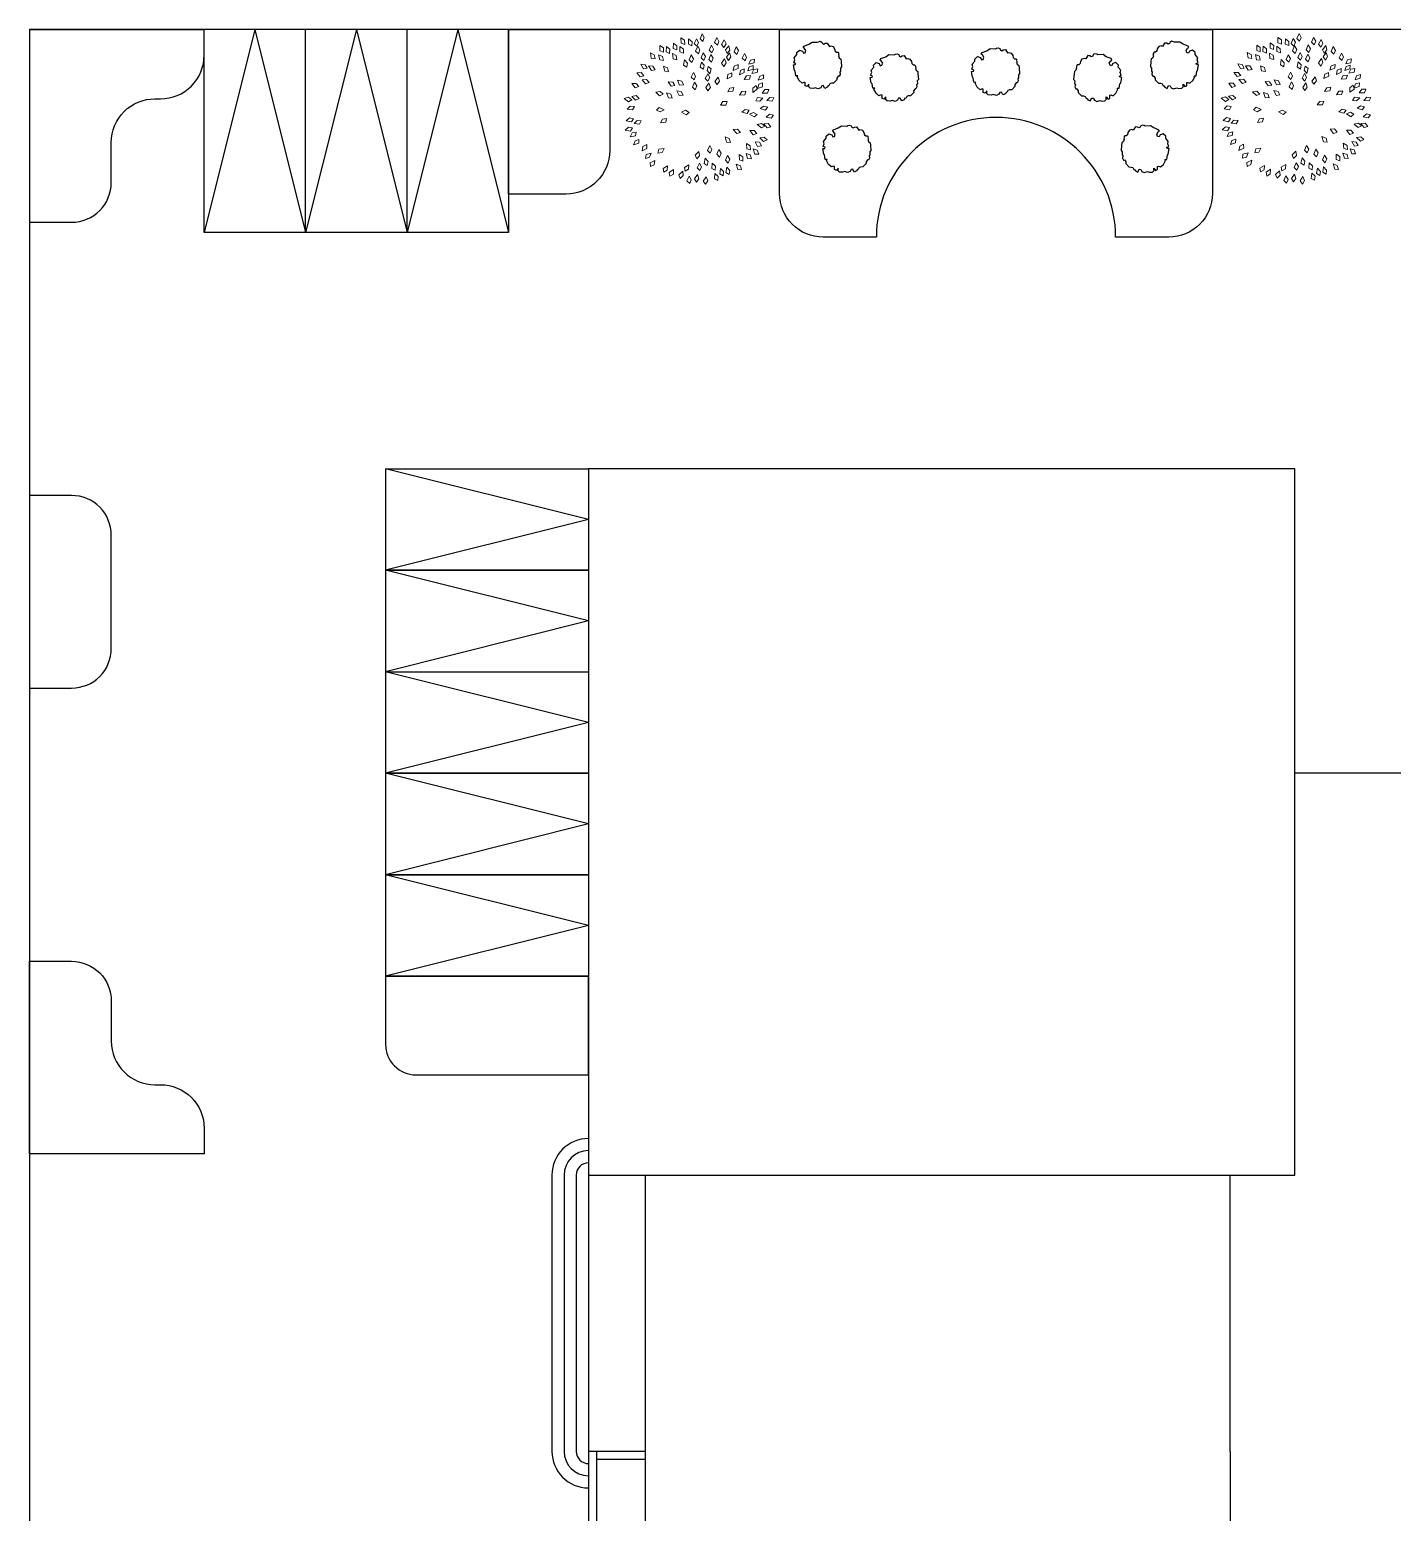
# Model space of a CAD drawing. Header units: millimetres. Extents: x 1593 to 1813, y 960 to 1110.
# Drawn here: x 1699.73 to 1713.16, y 1052.81 to 1067.42 of the extents above; entities that cross this region are included whole.
import ezdxf

# ---------------------------------------------------------------- set-up
doc = ezdxf.new("R2010")
doc.units = ezdxf.units.MM
doc.layers.add('1st floor', color=7, linetype='Continuous')
doc.layers.add('trees', color=124, linetype='Continuous', lineweight=13)

# ---------------------------------------------------------------- blocks, each defined once
blk = doc.blocks.new('Paper Tree Plan')
at = {"layer": 'trees'}
for points in [[(4.3, 263.7), (10.6, 278.5), (2.1, 293.4), (-6.3, 274.3)], [(-149.4, 222), (-149.5, 238.2), (-163.2, 248.4), (-163.3, 227.6)], [(-125.4, 217.1), (-124.6, 233.2), (-137.6, 244.3), (-139, 223.4)], [(-97.2, 230.6), (-96.9, 246.8), (-110.4, 257.4), (-111, 236.5)], [(-70.8, 217.9), (-71.1, 234), (-84.9, 244.1), (-84.7, 223.2)], [(-66.2, 252.1), (-66.9, 268.2), (-81, 278), (-80.3, 257.1)], [(-38.1, 246.4), (-37.5, 262.5), (-50.8, 273.3), (-51.8, 252.5)], [(-18.1, 244.6), (-11.9, 259.5), (-20.5, 274.3), (-28.7, 255.1)], [(-12.8, 215.6), (-6.6, 230.5), (-15.3, 245.3), (-23.5, 226.1)], [(40.3, 219.1), (46.6, 234), (38.1, 248.8), (29.7, 229.7)], [(61.5, 248.8), (67.8, 263.7), (59.2, 278.5), (50.9, 259.4)], [(87.3, 240.3), (95.4, 254.3), (88.7, 270.1), (78.1, 252.1)], [(100.3, 217.1), (110.6, 229.5), (106.7, 246.2), (93.2, 230.3)], [(137.9, 212.8), (144.3, 227.7), (135.7, 242.5), (127.4, 223.4)], [(-212.7, 158.6), (-220.9, 172.5), (-237.9, 174.5), (-227.5, 156.4)], [(-182, 195.7), (-185, 211.6), (-200.3, 219.2), (-196.7, 198.7)], [(-149.3, 188.9), (-152.9, 204.6), (-168.6, 211.5), (-164, 191.2)], [(-97, 192.2), (-99.2, 208.2), (-114.1, 216.6), (-111.5, 195.9)], [(-58, 163.5), (-55.6, 179.4), (-67.6, 191.7), (-70.9, 171.1)], [(-38.2, 181.1), (-31.9, 195.9), (-40.4, 210.8), (-48.8, 191.7)], [(7.3, 154.7), (10.4, 170.5), (-1.1, 183.3), (-5.3, 162.8)], [(8.3, 189.4), (14.7, 204.2), (6.3, 219.1), (-2.2, 200.1)], [(38.3, 183.1), (44.6, 198), (36, 212.8), (27.7, 193.7)], [(87, 166.2), (95.7, 179.8), (89.8, 195.9), (78.3, 178.4)], [(105.1, 189.7), (114, 203.2), (108.4, 219.3), (96.7, 202.1)], [(169.7, 187.4), (176, 202.2), (167.5, 217.1), (159.1, 198)], [(206.9, 194.3), (191.3, 190.3), (184.7, 174.5), (205, 179.5)], [(-225.7, 129.3), (-236, 141.7), (-253.1, 141), (-239.9, 124.8)], [(-181.7, 153.3), (-190.7, 166.7), (-207.8, 167.7), (-196.3, 150.3)], [(-129.7, 144.6), (-133.1, 160.4), (-148.7, 167.6), (-144.5, 147.2)], [(-29.7, 113.1), (-23.4, 128), (-31.9, 142.8), (-40.3, 123.7)], [(24.4, 107.8), (31.6, 122.2), (24, 137.6), (14.4, 119)], [(26, 165.8), (21.7, 150.3), (32.2, 136.7), (37.9, 156.8)], [(60.3, 95), (69.7, 108.2), (64.6, 124.5), (52.3, 107.6)], [(117.8, 141.4), (103.1, 134.6), (99.5, 117.9), (118.5, 126.5)], [(142.9, 172.9), (127.8, 167.1), (123, 150.7), (142.6, 157.9)], [(166.2, 157), (151.6, 150.2), (147.9, 133.5), (166.9, 142)], [(191.3, 130.8), (175.2, 129.3), (166.3, 114.7), (187, 116.5)], [(201.7, 169.8), (186.5, 164.6), (181.2, 148.3), (201, 154.9)], [(220, 156.7), (204.1, 153.7), (196.5, 138.4), (217, 142)], [(242.5, 133.5), (227.1, 128.5), (221.6, 112.2), (241.5, 118.6)], [(-245.8, 87.1), (-255.9, 99.6), (-273.1, 99), (-260.1, 82.7)], [(-205.3, 102.7), (-215.7, 115), (-232.8, 114), (-219.5, 98)], [(-150.9, 56.9), (-162.7, 67.9), (-179.6, 64.9), (-164.4, 50.6)], [(-115.2, 42.5), (-120.5, 57.8), (-136.8, 63), (-130.1, 43.3)], [(-104.2, 91.5), (-113.2, 104.9), (-130.3, 105.9), (-118.8, 88.5)], [(-72.5, 53.1), (-80, 67.4), (-96.9, 70.2), (-87.4, 51.7)], [(-71.1, 93.5), (-77.9, 108.2), (-94.6, 111.8), (-86.1, 92.8)], [(-25.4, 74.9), (-19.1, 89.8), (-27.6, 104.6), (-36, 85.5)], [(24.8, 70.5), (34.1, 83.7), (28.7, 100), (16.6, 83)], [(126.6, 83.2), (110.6, 81.3), (102, 66.5), (122.7, 68.8)], [(173.4, 68.7), (157.3, 67.7), (147.9, 53.4), (168.7, 54.5)], [(213.9, 91), (200.9, 81.5), (200.6, 64.4), (217.6, 76.5)], [(238.6, 101.3), (223.4, 96.1), (218, 79.8), (237.8, 86.4)], [(263.1, 75.6), (247, 75.3), (236.8, 61.5), (257.7, 61.6)], [(-273.1, 35.6), (-285.9, 45.4), (-302.4, 40.8), (-286, 28)], [(-262.8, 8.7), (-278.8, 10.9), (-290.8, -1.3), (-270.2, -4.3)], [(-244.6, 40.6), (-256.3, 51.7), (-273.2, 48.9), (-258.3, 34.3)], [(-176.4, -5.3), (-161.7, -12.2), (-146.6, -4.1), (-165.4, 4.9)], [(99.6, 28.6), (83.5, 28.3), (73.4, 14.4), (94.3, 14.6)], [(211.4, 31.8), (227.4, 30), (239.2, 42.5), (218.5, 45)], [(258.5, 6.5), (243, 11.2), (229.2, 1.1), (249.1, -5.2)], [(282.8, 43.4), (266.7, 44.8), (255.2, 32.1), (276, 30.1)], [(-266.1, -38.8), (-281.9, -35.5), (-294.8, -46.8), (-274.4, -51.3)], [(-236.3, -46.7), (-252.3, -45), (-264, -57.5), (-243.3, -59.9)], [(-136.7, -37.8), (-152.7, -40.1), (-160.9, -55.1), (-140.3, -52.4)], [(-48.8, -13.7), (-62.8, -5.7), (-78.6, -12.5), (-60.5, -23)], [(185.9, -5.6), (170.2, -2.1), (157.2, -13.2), (177.5, -17.9)], [(216.9, -22.5), (202.9, -14.5), (187.1, -21.2), (205.1, -31.7)], [(246.8, -67.4), (234.3, -57.1), (217.7, -61.1), (233.6, -74.5)], [(270.9, -70.3), (260.8, -57.7), (243.7, -58.2), (256.5, -74.6)], [(281.2, -24.4), (265.4, -20.9), (252.3, -31.9), (272.6, -36.7)], [(-270.1, -74.4), (-286, -71.5), (-298.6, -83.1), (-278.1, -87.1)], [(-256.4, -91.1), (-272.2, -94.3), (-279.6, -109.8), (-259.1, -105.8)], [(112.5, -131), (107.8, -115.6), (91.7, -109.7), (97.6, -129.7)], [(151.5, -92), (140.9, -79.8), (123.8, -81), (137.4, -96.9)], [(215.4, -96.4), (205.1, -84), (188, -84.8), (201.2, -101)], [(255.7, -121.5), (244.2, -110.2), (227.2, -112.8), (242, -127.5)], [(-245.2, -119.4), (-260.5, -124.6), (-265.9, -140.8), (-246.1, -134.4)], [(-214.8, -139.8), (-229.4, -146.8), (-232.9, -163.5), (-213.9, -154.8)], [(-218.9, -193.5), (-203.3, -189.4), (-196.9, -173.5), (-217.1, -178.7)], [(-170.6, -172.7), (-154.7, -170.1), (-146.7, -154.9), (-167.3, -158.1)], [(-19, -195), (-7.9, -183.3), (-10.7, -166.4), (-25.2, -181.4)], [(34, -173.5), (40.3, -158.6), (31.8, -143.8), (23.4, -162.9)], [(70, -188.3), (76.3, -173.5), (67.8, -158.6), (59.4, -177.7)], [(191.4, -160), (189.8, -144), (175.2, -135.1), (177.1, -155.9)], [(223.1, -177.2), (217.8, -162), (201.4, -156.9), (208.2, -176.6)], [(233.5, -144.9), (225.7, -130.8), (208.8, -128.3), (218.7, -146.7)], [(-200.5, -225.9), (-186, -218.8), (-182.8, -202), (-201.6, -211)], [(-148.3, -247.8), (-134.6, -239.3), (-132.9, -222.3), (-150.8, -233.1)], [(-65, -243.8), (-51.3, -235.3), (-49.7, -218.2), (-67.5, -229)], [(-6.5, -241.4), (-0.2, -226.5), (-8.7, -211.7), (-17, -230.8)], [(22.3, -221.4), (25.3, -205.6), (13.7, -192.9), (9.7, -213.4)], [(53.5, -239.9), (54.7, -223.8), (41.8, -212.5), (40.1, -233.3)], [(104, -211.7), (110.3, -196.8), (101.7, -182), (93.4, -201.1)], [(107.5, -256.8), (110, -240.8), (98, -228.5), (94.6, -249.1)], [(156.4, -238.1), (151.8, -222.6), (135.7, -216.6), (141.5, -236.7)], [(161.8, -203.9), (161.1, -187.8), (146.9, -178.1), (147.7, -198.9)], [(194.8, -195.4), (190, -180), (173.9, -174.2), (179.9, -194.2)], [(-123.9, -263.8), (-110.6, -254.7), (-109.7, -237.6), (-127.1, -249.2)], [(-84.1, -271.7), (-72.3, -260.7), (-74, -243.7), (-89.4, -257.7)], [(-46.7, -292.3), (-40.4, -277.4), (-49, -262.6), (-57.3, -281.7)], [(-19.6, -286.5), (-10.5, -273.2), (-16, -257), (-27.9, -274.1)], [(15.3, -295.1), (23.7, -281.4), (17.5, -265.4), (6.4, -283.1)], [(63.1, -280.4), (64.8, -264.4), (52.2, -252.7), (49.9, -273.5)], [(84, -261.5), (86, -245.5), (73.8, -233.5), (70.9, -254.2)]]:
    blk.add_lwpolyline(points, close=True, dxfattribs=at)

msp = doc.modelspace()

# ---------------------------------------------------------------- linework, layer by layer
for p, q in [((1703.237, 1063.092), (1705.237, 1063.092)), ((1705.237, 1062.592), (1703.237, 1063.092)), ((1716.077, 1060.092), (1712.197, 1060.092)), ((1711.56, 1053.408), (1711.56, 1056.132)), ((1705.8, 1053.408), (1705.237, 1053.408)), ((1705.8, 1053.328), (1705.317, 1053.328))]:
    msp.add_line(p, q)
for points in [[(1707.653, 1066.893), (1707.632, 1066.891), (1707.615, 1066.885), (1707.606, 1066.865), (1707.598, 1066.867), (1707.59, 1066.852), (1707.566, 1066.841), (1707.551, 1066.869), (1707.536, 1066.867), (1707.526, 1066.848), (1707.502, 1066.837), (1707.471, 1066.847), (1707.454, 1066.84), (1707.422, 1066.842), (1707.405, 1066.859), (1707.409, 1066.863), (1707.408, 1066.881), (1707.391, 1066.858), (1707.374, 1066.865), (1707.373, 1066.898), (1707.363, 1066.9), (1707.342, 1066.893), (1707.313, 1066.917), (1707.293, 1066.956), (1707.3, 1066.965), (1707.282, 1066.966), (1707.274, 1067.011), (1707.266, 1067.018), (1707.256, 1067.073), (1707.275, 1067.075), (1707.279, 1067.085), (1707.26, 1067.094), (1707.271, 1067.121), (1707.265, 1067.143), (1707.291, 1067.175), (1707.289, 1067.194), (1707.316, 1067.219), (1707.345, 1067.209), (1707.356, 1067.187), (1707.371, 1067.192), (1707.38, 1067.214), (1707.364, 1067.237), (1707.353, 1067.243), (1707.361, 1067.258), (1707.409, 1067.277), (1707.44, 1067.298), (1707.492, 1067.296), (1707.503, 1067.301), (1707.52, 1067.305), (1707.537, 1067.298), (1707.542, 1067.284), (1707.556, 1067.276), (1707.571, 1067.286), (1707.59, 1067.288), (1707.611, 1067.255), (1707.625, 1067.26), (1707.648, 1067.254), (1707.663, 1067.23), (1707.667, 1067.209), (1707.68, 1067.197), (1707.694, 1067.198), (1707.703, 1067.184), (1707.701, 1067.18), (1707.705, 1067.166), (1707.701, 1067.163), (1707.708, 1067.143), (1707.723, 1067.13), (1707.726, 1067.108), (1707.731, 1067.054), (1707.72, 1067.04), (1707.72, 1067.011), (1707.713, 1067), (1707.717, 1066.979), (1707.707, 1066.96), (1707.697, 1066.961), (1707.684, 1066.942), (1707.686, 1066.925)], [(1710.853, 1066.893), (1710.874, 1066.891), (1710.89, 1066.885), (1710.9, 1066.865), (1710.908, 1066.867), (1710.916, 1066.852), (1710.939, 1066.841), (1710.954, 1066.869), (1710.97, 1066.867), (1710.98, 1066.848), (1711.003, 1066.837), (1711.034, 1066.847), (1711.052, 1066.84), (1711.084, 1066.842), (1711.101, 1066.859), (1711.097, 1066.863), (1711.097, 1066.881), (1711.115, 1066.858), (1711.132, 1066.865), (1711.132, 1066.898), (1711.142, 1066.9), (1711.164, 1066.893), (1711.192, 1066.917), (1711.213, 1066.956), (1711.205, 1066.965), (1711.224, 1066.966), (1711.232, 1067.011), (1711.24, 1067.018), (1711.249, 1067.073), (1711.23, 1067.075), (1711.226, 1067.085), (1711.246, 1067.094), (1711.235, 1067.121), (1711.241, 1067.143), (1711.215, 1067.175), (1711.216, 1067.194), (1711.19, 1067.219), (1711.161, 1067.209), (1711.15, 1067.187), (1711.135, 1067.192), (1711.126, 1067.214), (1711.141, 1067.237), (1711.153, 1067.243), (1711.145, 1067.258), (1711.096, 1067.277), (1711.065, 1067.298), (1711.013, 1067.296), (1711.002, 1067.301), (1710.985, 1067.305), (1710.968, 1067.298), (1710.964, 1067.284), (1710.95, 1067.276), (1710.935, 1067.286), (1710.915, 1067.288), (1710.895, 1067.255), (1710.88, 1067.26), (1710.858, 1067.254), (1710.842, 1067.23), (1710.839, 1067.209), (1710.826, 1067.197), (1710.811, 1067.198), (1710.803, 1067.184), (1710.805, 1067.18), (1710.8, 1067.166), (1710.805, 1067.163), (1710.798, 1067.143), (1710.782, 1067.13), (1710.78, 1067.108), (1710.774, 1067.054), (1710.786, 1067.04), (1710.785, 1067.011), (1710.793, 1067), (1710.789, 1066.979), (1710.799, 1066.96), (1710.808, 1066.961), (1710.822, 1066.942), (1710.82, 1066.925)], [(1708.411, 1066.769), (1708.389, 1066.767), (1708.373, 1066.762), (1708.363, 1066.741), (1708.355, 1066.743), (1708.348, 1066.729), (1708.324, 1066.718), (1708.309, 1066.745), (1708.293, 1066.743), (1708.283, 1066.724), (1708.26, 1066.713), (1708.229, 1066.723), (1708.211, 1066.716), (1708.179, 1066.718), (1708.162, 1066.735), (1708.166, 1066.739), (1708.166, 1066.757), (1708.148, 1066.734), (1708.131, 1066.741), (1708.131, 1066.774), (1708.121, 1066.776), (1708.099, 1066.769), (1708.071, 1066.793), (1708.05, 1066.832), (1708.058, 1066.842), (1708.039, 1066.842), (1708.031, 1066.887), (1708.023, 1066.894), (1708.014, 1066.949), (1708.033, 1066.952), (1708.037, 1066.961), (1708.017, 1066.97), (1708.028, 1066.997), (1708.022, 1067.019), (1708.048, 1067.051), (1708.047, 1067.071), (1708.073, 1067.095), (1708.102, 1067.085), (1708.113, 1067.063), (1708.128, 1067.069), (1708.137, 1067.09), (1708.122, 1067.113), (1708.11, 1067.12), (1708.118, 1067.134), (1708.167, 1067.153), (1708.198, 1067.174), (1708.25, 1067.172), (1708.261, 1067.177), (1708.278, 1067.181), (1708.295, 1067.174), (1708.3, 1067.16), (1708.313, 1067.152), (1708.328, 1067.162), (1708.348, 1067.164), (1708.368, 1067.131), (1708.383, 1067.136), (1708.405, 1067.13), (1708.421, 1067.106), (1708.424, 1067.085), (1708.437, 1067.074), (1708.452, 1067.074), (1708.46, 1067.06), (1708.458, 1067.057), (1708.463, 1067.042), (1708.458, 1067.039), (1708.465, 1067.019), (1708.481, 1067.006), (1708.483, 1066.984), (1708.489, 1066.93), (1708.477, 1066.916), (1708.478, 1066.888), (1708.47, 1066.877), (1708.474, 1066.855), (1708.464, 1066.836), (1708.455, 1066.837), (1708.441, 1066.818), (1708.443, 1066.802)], [(1709.408, 1066.828), (1709.386, 1066.826), (1709.37, 1066.82), (1709.36, 1066.8), (1709.352, 1066.802), (1709.345, 1066.787), (1709.321, 1066.776), (1709.306, 1066.804), (1709.29, 1066.802), (1709.28, 1066.783), (1709.257, 1066.772), (1709.226, 1066.782), (1709.208, 1066.775), (1709.176, 1066.777), (1709.159, 1066.794), (1709.163, 1066.798), (1709.163, 1066.816), (1709.145, 1066.793), (1709.128, 1066.8), (1709.128, 1066.833), (1709.118, 1066.835), (1709.096, 1066.828), (1709.068, 1066.852), (1709.047, 1066.891), (1709.055, 1066.9), (1709.036, 1066.901), (1709.028, 1066.946), (1709.02, 1066.953), (1709.011, 1067.008), (1709.03, 1067.01), (1709.034, 1067.02), (1709.014, 1067.029), (1709.025, 1067.056), (1709.019, 1067.078), (1709.045, 1067.11), (1709.044, 1067.129), (1709.07, 1067.154), (1709.099, 1067.144), (1709.11, 1067.122), (1709.125, 1067.127), (1709.134, 1067.149), (1709.119, 1067.172), (1709.107, 1067.178), (1709.115, 1067.193), (1709.164, 1067.212), (1709.195, 1067.233), (1709.247, 1067.231), (1709.258, 1067.236), (1709.275, 1067.24), (1709.292, 1067.233), (1709.297, 1067.219), (1709.31, 1067.211), (1709.325, 1067.221), (1709.345, 1067.223), (1709.365, 1067.19), (1709.38, 1067.195), (1709.402, 1067.189), (1709.418, 1067.165), (1709.421, 1067.144), (1709.434, 1067.132), (1709.449, 1067.133), (1709.457, 1067.119), (1709.455, 1067.115), (1709.46, 1067.101), (1709.455, 1067.098), (1709.462, 1067.078), (1709.478, 1067.065), (1709.48, 1067.043), (1709.486, 1066.989), (1709.474, 1066.975), (1709.475, 1066.946), (1709.467, 1066.935), (1709.471, 1066.914), (1709.461, 1066.895), (1709.452, 1066.896), (1709.438, 1066.877), (1709.44, 1066.86)], [(1710.095, 1066.769), (1710.116, 1066.767), (1710.133, 1066.762), (1710.142, 1066.741), (1710.15, 1066.743), (1710.158, 1066.729), (1710.182, 1066.718), (1710.197, 1066.745), (1710.212, 1066.743), (1710.222, 1066.724), (1710.246, 1066.713), (1710.277, 1066.723), (1710.295, 1066.716), (1710.326, 1066.718), (1710.343, 1066.735), (1710.339, 1066.739), (1710.34, 1066.757), (1710.358, 1066.734), (1710.375, 1066.741), (1710.375, 1066.774), (1710.385, 1066.776), (1710.406, 1066.769), (1710.435, 1066.793), (1710.455, 1066.832), (1710.448, 1066.842), (1710.466, 1066.842), (1710.474, 1066.887), (1710.482, 1066.894), (1710.492, 1066.949), (1710.473, 1066.952), (1710.469, 1066.961), (1710.488, 1066.97), (1710.477, 1066.997), (1710.483, 1067.019), (1710.458, 1067.051), (1710.459, 1067.071), (1710.433, 1067.095), (1710.404, 1067.085), (1710.392, 1067.063), (1710.378, 1067.069), (1710.369, 1067.09), (1710.384, 1067.113), (1710.395, 1067.12), (1710.387, 1067.134), (1710.339, 1067.153), (1710.308, 1067.174), (1710.256, 1067.172), (1710.245, 1067.177), (1710.228, 1067.181), (1710.211, 1067.174), (1710.206, 1067.16), (1710.192, 1067.152), (1710.177, 1067.162), (1710.158, 1067.164), (1710.137, 1067.131), (1710.123, 1067.136), (1710.1, 1067.13), (1710.085, 1067.106), (1710.081, 1067.085), (1710.068, 1067.074), (1710.054, 1067.074), (1710.045, 1067.06), (1710.048, 1067.057), (1710.043, 1067.042), (1710.047, 1067.039), (1710.04, 1067.019), (1710.025, 1067.006), (1710.023, 1066.984), (1710.017, 1066.93), (1710.029, 1066.916), (1710.028, 1066.888), (1710.035, 1066.877), (1710.031, 1066.855), (1710.041, 1066.836), (1710.051, 1066.837), (1710.064, 1066.818), (1710.062, 1066.802)], [(1707.942, 1066.067), (1707.921, 1066.066), (1707.905, 1066.06), (1707.895, 1066.04), (1707.887, 1066.041), (1707.879, 1066.027), (1707.856, 1066.016), (1707.841, 1066.044), (1707.825, 1066.041), (1707.815, 1066.022), (1707.791, 1066.011), (1707.76, 1066.022), (1707.743, 1066.014), (1707.711, 1066.016), (1707.694, 1066.033), (1707.698, 1066.038), (1707.697, 1066.056), (1707.68, 1066.033), (1707.663, 1066.04), (1707.662, 1066.072), (1707.652, 1066.075), (1707.631, 1066.067), (1707.603, 1066.092), (1707.582, 1066.13), (1707.59, 1066.14), (1707.571, 1066.141), (1707.563, 1066.185), (1707.555, 1066.193), (1707.545, 1066.248), (1707.565, 1066.25), (1707.569, 1066.26), (1707.549, 1066.269), (1707.56, 1066.296), (1707.554, 1066.318), (1707.58, 1066.349), (1707.579, 1066.369), (1707.605, 1066.394), (1707.634, 1066.384), (1707.645, 1066.362), (1707.66, 1066.367), (1707.669, 1066.389), (1707.653, 1066.412), (1707.642, 1066.418), (1707.65, 1066.432), (1707.698, 1066.452), (1707.73, 1066.472), (1707.782, 1066.47), (1707.793, 1066.476), (1707.809, 1066.48), (1707.826, 1066.473), (1707.831, 1066.459), (1707.845, 1066.451), (1707.86, 1066.46), (1707.879, 1066.463), (1707.9, 1066.43), (1707.915, 1066.435), (1707.937, 1066.428), (1707.952, 1066.405), (1707.956, 1066.383), (1707.969, 1066.372), (1707.984, 1066.373), (1707.992, 1066.359), (1707.99, 1066.355), (1707.995, 1066.341), (1707.99, 1066.338), (1707.997, 1066.318), (1708.013, 1066.304), (1708.015, 1066.282), (1708.02, 1066.229), (1708.009, 1066.215), (1708.009, 1066.186), (1708.002, 1066.175), (1708.006, 1066.154), (1707.996, 1066.134), (1707.987, 1066.136), (1707.973, 1066.117), (1707.975, 1066.1)], [(1710.563, 1066.067), (1710.585, 1066.066), (1710.601, 1066.06), (1710.611, 1066.04), (1710.618, 1066.041), (1710.626, 1066.027), (1710.65, 1066.016), (1710.665, 1066.044), (1710.681, 1066.041), (1710.69, 1066.022), (1710.714, 1066.011), (1710.745, 1066.022), (1710.763, 1066.014), (1710.795, 1066.016), (1710.811, 1066.033), (1710.807, 1066.038), (1710.808, 1066.056), (1710.826, 1066.033), (1710.843, 1066.04), (1710.843, 1066.072), (1710.853, 1066.075), (1710.874, 1066.067), (1710.903, 1066.092), (1710.924, 1066.13), (1710.916, 1066.14), (1710.935, 1066.141), (1710.942, 1066.185), (1710.95, 1066.193), (1710.96, 1066.248), (1710.941, 1066.25), (1710.937, 1066.26), (1710.957, 1066.269), (1710.946, 1066.296), (1710.951, 1066.318), (1710.926, 1066.349), (1710.927, 1066.369), (1710.901, 1066.394), (1710.872, 1066.384), (1710.861, 1066.362), (1710.846, 1066.367), (1710.837, 1066.389), (1710.852, 1066.412), (1710.863, 1066.418), (1710.855, 1066.432), (1710.807, 1066.452), (1710.776, 1066.472), (1710.724, 1066.47), (1710.713, 1066.476), (1710.696, 1066.48), (1710.679, 1066.473), (1710.674, 1066.459), (1710.661, 1066.451), (1710.646, 1066.46), (1710.626, 1066.463), (1710.606, 1066.43), (1710.591, 1066.435), (1710.569, 1066.428), (1710.553, 1066.405), (1710.549, 1066.383), (1710.536, 1066.372), (1710.522, 1066.373), (1710.514, 1066.359), (1710.516, 1066.355), (1710.511, 1066.341), (1710.516, 1066.338), (1710.509, 1066.318), (1710.493, 1066.304), (1710.491, 1066.282), (1710.485, 1066.229), (1710.497, 1066.215), (1710.496, 1066.186), (1710.503, 1066.175), (1710.5, 1066.154), (1710.51, 1066.134), (1710.519, 1066.136), (1710.533, 1066.117), (1710.531, 1066.1)]]:
    msp.add_lwpolyline(points, close=True)
at = {"layer": '1st floor'}
for p, q in [((1699.73, 1067.42), (1701.45, 1067.42)), ((1701.95, 1067.42), (1701.45, 1065.42)), ((1701.45, 1065.42), (1701.45, 1067.42)), ((1701.95, 1067.42), (1702.45, 1065.42)), ((1702.45, 1065.42), (1702.45, 1067.42)), ((1702.95, 1067.42), (1702.45, 1065.42)), ((1702.95, 1067.42), (1703.45, 1065.42)), ((1703.45, 1065.42), (1703.45, 1067.42)), ((1703.95, 1067.42), (1703.45, 1065.42)), ((1703.95, 1067.42), (1704.45, 1065.42)), ((1704.45, 1067.42), (1704.45, 1065.42)), ((1699.73, 1065.522), (1700.144, 1065.522)), ((1702.45, 1065.42), (1701.45, 1065.42)), ((1703.45, 1065.42), (1702.45, 1065.42)), ((1704.45, 1065.42), (1703.45, 1065.42)), ((1703.237, 1063.092), (1703.237, 1062.092)), ((1712.197, 1063.092), (1705.237, 1063.092)), ((1705.237, 1063.092), (1705.237, 1056.132)), ((1705.237, 1063.092), (1705.237, 1056.132)), ((1712.197, 1063.092), (1705.237, 1063.092)), ((1712.197, 1056.132), (1712.197, 1063.092)), ((1705.237, 1062.592), (1703.237, 1062.092)), ((1703.237, 1062.092), (1705.237, 1062.092)), ((1705.237, 1062.092), (1703.237, 1062.092)), ((1703.237, 1062.092), (1703.237, 1061.092)), ((1705.237, 1061.592), (1703.237, 1062.092)), ((1705.237, 1061.592), (1703.237, 1061.092)), ((1703.237, 1061.092), (1705.237, 1061.092)), ((1703.237, 1061.092), (1703.237, 1060.092)), ((1705.237, 1060.592), (1703.237, 1061.092)), ((1699.73, 1060.931), (1699.73, 1055.445)), ((1699.73, 1060.931), (1700.144, 1060.931)), ((1705.237, 1060.592), (1703.237, 1060.092)), ((1705.237, 1060.092), (1703.237, 1060.092)), ((1703.237, 1060.092), (1703.237, 1059.092)), ((1705.237, 1059.592), (1703.237, 1060.092)), ((1703.237, 1060.092), (1705.237, 1060.092)), ((1712.197, 1056.212), (1712.197, 1060.092)), ((1705.237, 1059.592), (1703.237, 1059.092)), ((1703.237, 1059.092), (1705.237, 1059.092)), ((1705.237, 1059.092), (1703.237, 1059.092)), ((1703.237, 1059.092), (1703.237, 1058.092)), ((1705.237, 1058.592), (1703.237, 1059.092)), ((1705.237, 1058.592), (1703.237, 1058.092)), ((1703.237, 1058.092), (1705.237, 1058.092)), ((1705.237, 1056.492), (1705.237, 1056.492)), ((1705.237, 1056.372), (1705.237, 1056.372)), ((1705.237, 1056.252), (1705.237, 1056.252)), ((1704.877, 1056.132), (1704.877, 1053.408)), ((1704.877, 1056.132), (1704.877, 1056.132)), ((1704.997, 1056.132), (1704.997, 1053.408)), ((1704.997, 1056.132), (1704.997, 1056.132)), ((1705.117, 1056.132), (1705.117, 1056.132)), ((1705.117, 1056.132), (1705.117, 1053.408)), ((1705.237, 1056.132), (1705.8, 1056.132)), ((1705.237, 1056.132), (1705.237, 1048.288)), ((1705.8, 1056.132), (1711.56, 1056.132)), ((1705.8, 1050.248), (1705.8, 1056.132)), ((1705.8, 1055.17), (1705.8, 1056.132)), ((1708.862, 1056.132), (1712.117, 1056.132)), ((1711.844, 1056.132), (1712.197, 1056.132)), ((1705.8, 1053.408), (1705.237, 1053.408)), ((1705.317, 1053.408), (1705.317, 1048.288)), ((1711.56, 1053.408), (1711.56, 1048.852))]:
    msp.add_line(p, q, dxfattribs=at)
msp.add_lwpolyline([(1731.73, 1067.42), (1699.73, 1067.42), (1699.73, 1043.42), (1731.73, 1043.42)], close=True, dxfattribs=at)
for points in [[(1700.144, 1067.42), (1699.73, 1067.42), (1699.73, 1065.522), (1700.144, 1065.522, 0.414214), (1700.535, 1065.914), (1700.535, 1066.309, -0.414214), (1700.965, 1066.738), (1701.021, 1066.738, 0.414214), (1701.45, 1067.167), (1701.45, 1067.42)], [(1708.073, 1065.375), (1707.55, 1065.375, -0.414214), (1707.12, 1065.804), (1707.12, 1067.42), (1711.385, 1067.42), (1711.385, 1065.804, -0.414214), (1710.956, 1065.375), (1710.432, 1065.375)], [(1701.45, 1056.34), (1699.73, 1056.34), (1699.73, 1058.238), (1700.144, 1058.238, -0.414214), (1700.535, 1057.846), (1700.535, 1057.451, 0.414214), (1700.965, 1057.022), (1701.021, 1057.022, -0.414214), (1701.45, 1056.593), (1701.45, 1056.34)]]:
    msp.add_lwpolyline(points, format="xyb", dxfattribs=at)
for points in [[(1704.45, 1067.42), (1705.446, 1067.42), (1705.446, 1066.229, -0.414214), (1705.017, 1065.8), (1704.45, 1065.8)], [(1700.144, 1062.829), (1699.73, 1062.829), (1699.73, 1060.931), (1700.144, 1060.931, 0.414214), (1700.535, 1061.323), (1700.535, 1062.437, 0.414214)], [(1705.237, 1058.092), (1703.237, 1058.092), (1703.237, 1057.419, 0.414214), (1703.537, 1057.119), (1705.237, 1057.119)]]:
    msp.add_lwpolyline(points, format="xyb", close=True, dxfattribs=at)
for centre, radius, start, end in [((1709.253, 1065.375), 1.179, 0, 180), ((1705.237, 1056.132), 0.36, 90, 180), ((1705.237, 1056.132), 0.24, 90, 180), ((1705.237, 1056.132), 0.12, 90, 180), ((1705.237, 1053.408), 0.36, 180, 270), ((1705.237, 1053.408), 0.24, 180, 270), ((1705.237, 1053.408), 0.12, 180, 270)]:
    msp.add_arc(centre, radius, start, end, dxfattribs=at)

# ---------------------------------------------------------------- block references
at = {"layer": 'trees', "xscale": 0.002520000000004075, "yscale": 0.002520000000004075, "zscale": 0.002520000000004075}
for p in [(1706.352, 1066.639), (1712.234, 1066.642)]:
    msp.add_blockref('Paper Tree Plan', p, dxfattribs=at)

doc.saveas('drawing.dxf')
